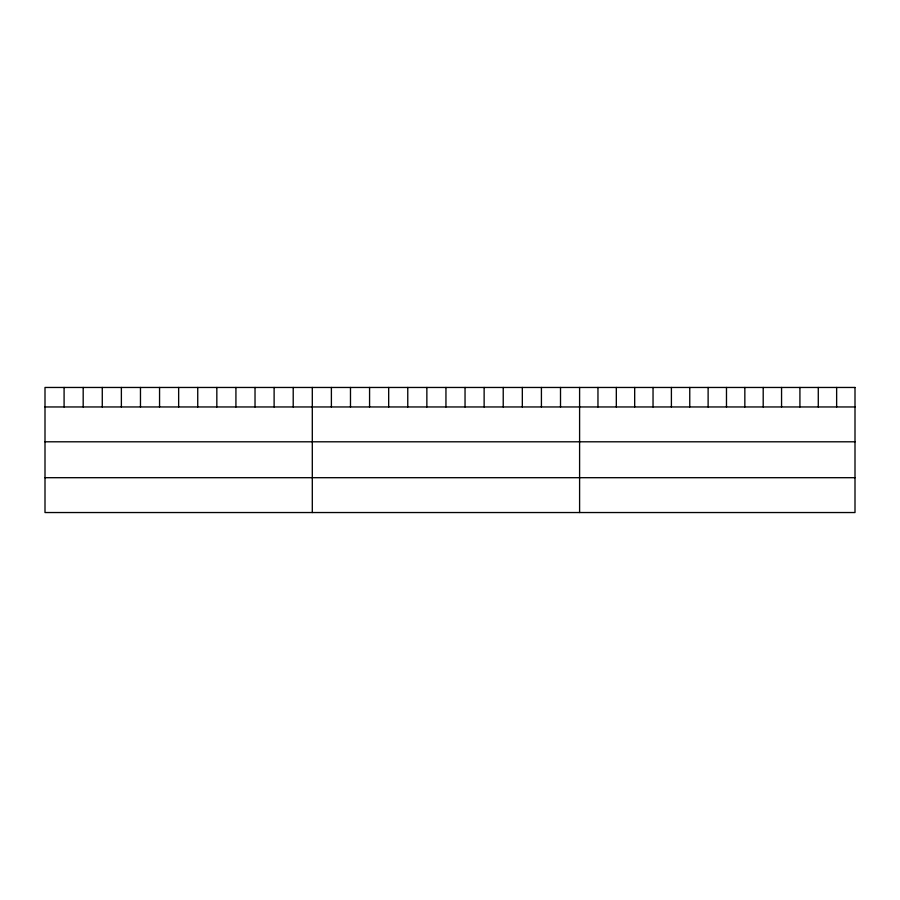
<?xml version="1.0" encoding="UTF-8"?>
<svg xmlns="http://www.w3.org/2000/svg" width="900" height="900" viewBox="0 0 900 900"><rect width="100%" height="100%" fill="white"/><g stroke="black" fill="none" stroke-linecap="round" stroke-linejoin="round"><path stroke-width="1.35" d="M45 406.957L855 406.957M45 441.799L855 441.799M45 477.697L855 477.697M836.64 387.461L836.64 406.957M818.28 387.461L818.28 406.957M799.92 387.461L799.92 406.957M781.56 387.461L781.56 406.957M763.2 387.461L763.2 406.957M744.84 387.461L744.84 406.957M726.48 387.461L726.48 406.957M708.12 387.461L708.12 406.957M689.76 387.461L689.76 406.957M671.4 387.461L671.4 406.957M653.04 387.461L653.04 406.957M634.68 387.461L634.68 406.957M616.32 387.461L616.32 406.957M597.96 387.461L597.96 406.957M579.6 387.461L579.6 512.539M560.509 387.461L560.509 406.957M541.418 387.461L541.418 406.957M522.326 387.461L522.326 406.957M503.224 387.461L503.224 406.957M484.132 387.461L484.132 406.957M465.041 387.461L465.041 406.957M445.95 387.461L445.95 406.957M426.859 387.461L426.859 406.957M407.767 387.461L407.767 406.957M388.676 387.461L388.676 406.957M369.574 387.461L369.574 406.957M350.483 387.461L350.483 406.957M331.391 387.461L331.391 406.957M312.3 387.461L312.3 512.539M293.209 387.461L293.209 406.957M274.118 387.461L274.118 406.957M255.026 387.461L255.026 406.957M235.924 387.461L235.924 406.957M216.833 387.461L216.833 406.957M197.741 387.461L197.741 406.957M178.65 387.461L178.65 406.957M159.559 387.461L159.559 406.957M140.468 387.461L140.468 406.957M121.376 387.461L121.376 406.957M102.274 387.461L102.274 406.957M83.183 387.461L83.183 406.957M64.091 387.461L64.091 406.957M855 387.461L45 387.461L45 512.539L855 512.539L855 387.461"/></g></svg>
